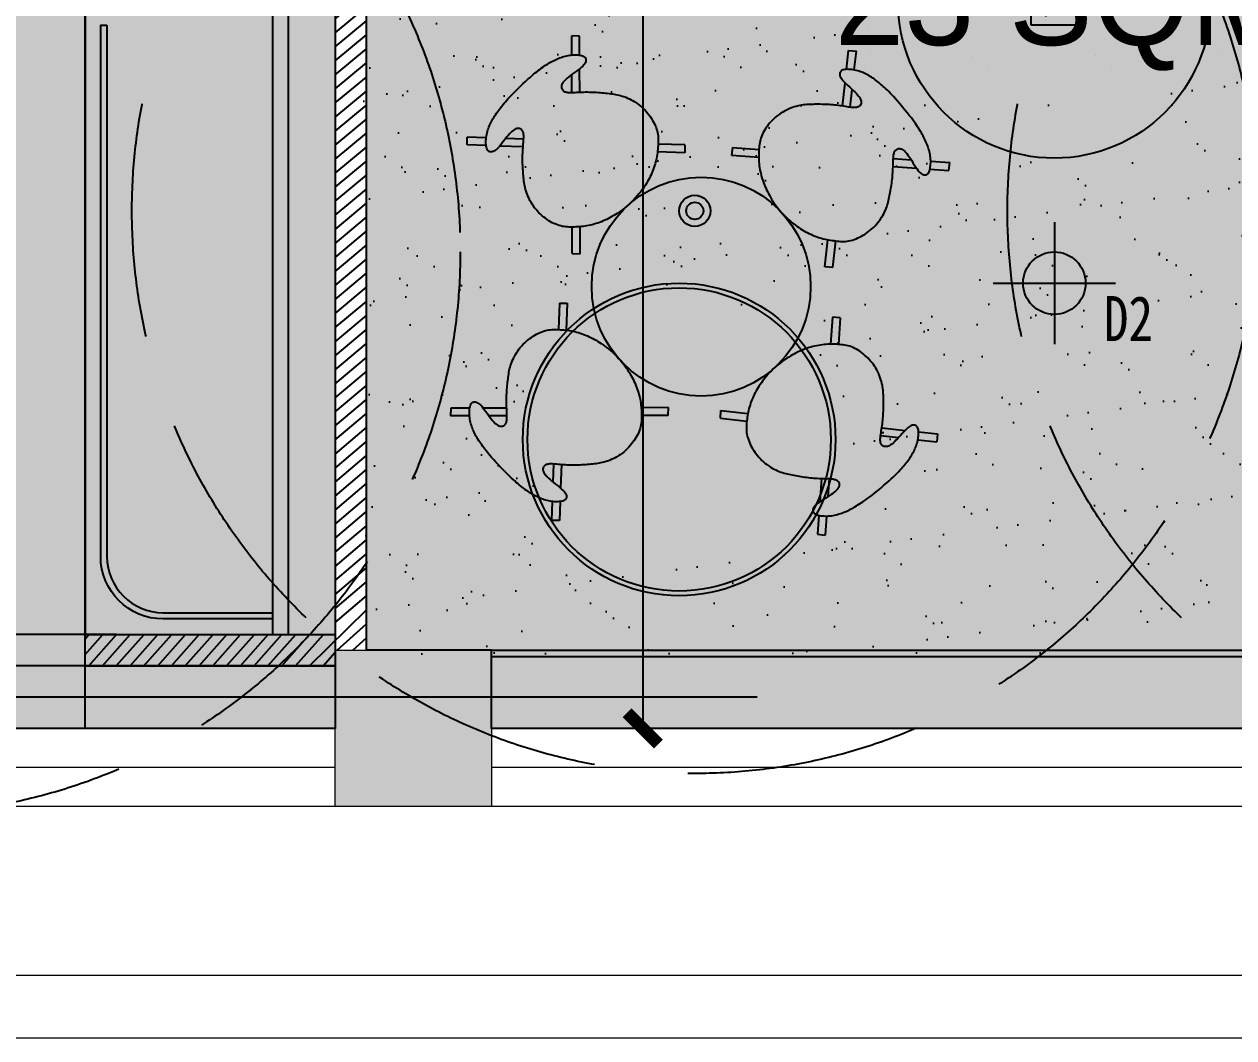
# Model space of a CAD drawing. Header units: millimetres. Extents: x -86392818 to -86307589, y 1129347621 to 1129375919.
# Drawn here: x -86324934 to -86321065, y 1129349381 to 1129352624 of the extents above; entities that cross this region are included whole.
import ezdxf
from ezdxf.enums import TextEntityAlignment as Align

# ---------------------------------------------------------------- set-up
doc = ezdxf.new("R2010")
doc.units = ezdxf.units.MM
doc.header["$LTSCALE"] = 1000
doc.linetypes.add('CENTER', pattern=[2, 1.25, -0.25, 0.25, -0.25])
doc.linetypes.add('DASH', pattern=[0.35, 0.25, -0.1])
doc.layers.get('Defpoints').update_dxf_attribs({"color": 250})
for name, color, linetype in [('A—墙体-填充', 8, 'Continuous'), ('A—轴线', 1, 'CENTER'), ('C—平顶—喷淋', 5, 'Continuous'), ('C—平顶—填充01(线状)', 8, 'Continuous'), ('C—平顶—灯具', 1, 'Continuous'), ('C—平顶—烟感 温感', 3, 'Continuous'), ('C—平顶—轮廓线', 4, 'Continuous'), ('F—地坪—hatch', 8, 'Continuous'), ('F—地坪—分格', 5, 'Continuous'), ('I—平面—移动家具', 165, 'Continuous'), ('P—平面—移动家具', 165, 'Continuous'), ('P—隔墙—石膏板墙（到顶）', 2, 'Continuous'), ('TEXT\u3000文字', 4, 'Continuous'), ('WALL-DIM', 3, 'Continuous')]:
    doc.layers.add(name, color=color, linetype=linetype)
for name, color, linetype, lineweight in [('Q-01 原始墙柱', 7, 'Continuous', 0), ('Q-02 墙柱填充', 250, 'Continuous', 0), ('Q-11 建筑幕墙', 60, 'Continuous', 0)]:
    doc.layers.add(name, color=color, linetype=linetype, lineweight=lineweight)
doc.styles.add('_TCH_DIM_T3', font='SIMPLEX', dxfattribs={"width": 0.7058823529411765, "bigfont": 'GBCBIG'})
doc.styles.add('HZTXT', font='t.shx', dxfattribs={"bigfont": 'hztxt.shx'})
doc.styles.get("Standard").update_dxf_attribs({"font": 'gbenor.shx', "bigfont": 'gbcbig.shx'})
doc.styles.add('黑体', font='simhei.ttf')
doc.linetypes.add('R_LINE', pattern='A,0.3,-0.1,["D",Standard,S=0.08,R=0,X=-0.03,Y=-0.03],-0.1', length=0.5)
doc.dimstyles.new('WALL-DIM', dxfattribs={"dimtxt": 250, "dimasz": 100, "dimexe": 250, "dimexo": 300, "dimgap": 100, "dimtad": 1, "dimdec": 0, "dimzin": 0, "dimdsep": 46, "dimtxsty": '_TCH_DIM_T3', "dimblk": 'ARCHTICK', "dimcen": 0.09, "dimclrd": 1, "dimclre": 1, "dimclrt": 7, "dimazin": 2, "dimtfac": 1, "dimtdec": 0, "dimtix": 1, "dimtmove": 2, "dimatfit": 3, "dimfxl": 500, "dimfxlon": 1, "dimtolj": 1, "dimtzin": 0, "dimarcsym": 0})
pattern_1 = [(37.50000000000001, (0, 0), (-8.000156479920228, 244.7066186646712), [0, -193.04, 0, -215.9, 0, -206.375]), (7.499999999999999, (0, 0), (224.7616415690013, 358.4125502841771), [0, -104.14, 0, -173.99, 0, -66.67500000000001]), (327.5, (-156.21, 0), (395.496185120729, 0.718592339272881), [0, -63.5, 0, -228.6, 0, -298.45]), (317.5, (-156.21, 0), (381.7782262361486, 111.4646616286082), [0, -31.75, 0, -149.86, 0, -171.45])]

# ---------------------------------------------------------------- blocks, each defined once
blk = doc.blocks.new('pantry_1')
at = {"layer": 'P—平面—移动家具'}
for p, q in [((-242.1913964748383, 500.6794023513794), (-224.5701359510422, 518.4404019117355)), ((-182.9708435535431, 473.7988882064819), (-224.5701359510422, 518.4404019117355)), ((-115.0400966405869, 503.9580270051956), (-120.0232207775116, 502.758339881897)), ((-109.9467290639877, 505.0720784664154), (-115.0400966405869, 503.9580270051956)), ((-104.7359530925751, 506.103080868721), (-109.9467290639877, 505.0720784664154)), ((-99.40437698364258, 507.0550558567047), (-104.7359530925751, 506.103080868721)), ((-93.94955289363861, 507.9323819875717), (-99.40437698364258, 507.0550558567047)), ((-88.36903285980225, 508.7394386529922), (-93.94955289363861, 507.9323819875717)), ((-82.6603684425354, 509.4806048870087), (-88.36903285980225, 508.7394386529922)), ((-76.82111191749573, 510.1602598428726), (-82.6603684425354, 509.4806048870087)), ((-70.84881460666656, 510.782782793045), (-76.82111191749573, 510.1602598428726)), ((-64.74102902412415, 511.352552652359), (-70.84881460666656, 510.782782793045)), ((-58.4587014913559, 511.8712238073349), (-64.74102902412415, 511.352552652359)), ((-51.81635928153992, 512.3295487165451), (-58.4587014913559, 511.8712238073349)), ((-44.59192419052124, 512.7155553102493), (-51.81635928153992, 512.3295487165451)), ((-36.56331872940063, 513.0172712802887), (-44.59192419052124, 512.7155553102493)), ((-27.50846409797668, 513.2227245569229), (-36.56331872940063, 513.0172712802887)), ((-17.20528304576874, 513.319942355156), (-27.50846409797668, 513.2227245569229)), ((-5.431697130203247, 513.2969529628754), (-17.20528304576874, 513.319942355156)), ((8.034371614456177, 513.1417833566666), (-5.431697130203247, 513.2969529628754)), ((21.49869740009308, 512.8752977848053), (8.034371614456177, 513.1417833566666)), ((33.26723194122314, 512.5296832323074), (21.49869740009308, 512.8752977848053)), ((43.56231915950775, 512.1099537611008), (33.26723194122314, 512.5296832323074)), ((52.60630309581757, 511.6211233139038), (43.56231915950775, 512.1099537611008)), ((60.62152743339539, 511.0682055950165), (52.60630309581757, 511.6211233139038)), ((67.83033668994904, 510.4562147855759), (60.62152743339539, 511.0682055950165)), ((74.45507407188416, 509.7901643514633), (67.83033668994904, 510.4562147855759)), ((80.71808421611786, 509.0750679969788), (74.45507407188416, 509.7901643514633)), ((86.80503845214844, 508.3143624067307), (80.71808421611786, 509.0750679969788)), ((92.75491905212402, 507.5051715373993), (86.80503845214844, 508.3143624067307)), ((98.57003581523895, 506.6430413722992), (92.75491905212402, 507.5051715373993)), ((104.252698302269, 505.7235186100006), (98.57003581523895, 506.6430413722992)), ((109.805216550827, 504.7421498298645), (104.252698302269, 505.7235186100006)), ((115.2299004793167, 503.6944806575775), (109.805216550827, 504.7421498298645)), ((120.5290600061417, 502.5760580301285), (115.2299004793167, 503.6944806575775)), ((197.714262008667, 467.8384191989899), (240.690744638443, 511.1557117700577)), ((257.747328042984, 492.8517541885376), (240.690744638443, 511.1557117700577)), ((-200.7504866123199, 456.2078545093536), (-242.1913964748383, 500.6794023513794)), ((-192.9570608139038, 464.9286628961563), (-196.2664375305176, 461.4925649166107)), ((-189.4021859169006, 468.3236585855484), (-192.9570608139038, 464.9286628961563)), ((-185.65695977211, 471.6216969490051), (-189.4021859169006, 468.3236585855484)), ((-181.7765291929245, 474.7669217586517), (-185.65695977211, 471.6216969490051)), ((-177.8074034452438, 477.7150251865387), (-181.7765291929245, 474.7669217586517)), ((-173.7615410089493, 480.4678884744644), (-177.8074034452438, 477.7150251865387)), ((-169.6422637701035, 483.0389403104782), (-173.7615410089493, 480.4678884744644)), ((-165.4528924226761, 485.4416089057922), (-169.6422637701035, 483.0389403104782)), ((-161.1967483758926, 487.689323425293), (-165.4528924226761, 485.4416089057922)), ((-156.8771523237228, 489.795511841774), (-161.1967483758926, 487.689323425293)), ((-152.49742603302, 491.7736028432846), (-156.8771523237228, 489.795511841774)), ((-148.0608906745911, 493.6370255947113), (-152.49742603302, 491.7736028432846)), ((-143.5689622163773, 495.3973414897919), (-148.0608906745911, 493.6370255947113)), ((-139.0154379606247, 497.058646440506), (-143.5689622163773, 495.3973414897919)), ((-134.3922094106674, 498.6231697797775), (-139.0154379606247, 497.058646440506)), ((-129.6911692619324, 500.0931400060654), (-134.3922094106674, 498.6231697797775)), ((-124.9042088985443, 501.4707871675491), (-129.6911692619324, 500.0931400060654)), ((-120.0232207775116, 502.758339881897), (-124.9042088985443, 501.4707871675491)), ((125.7050044536591, 501.3824282884598), (120.5290600061417, 502.5760580301285)), ((130.760998249054, 500.1094665527344), (125.7050044536591, 501.3824282884598)), ((135.7041212320328, 498.7543616294861), (130.760998249054, 500.1094665527344)), ((140.5424077510834, 497.3146321773529), (135.7041212320328, 498.7543616294861)), ((145.2838916778564, 495.7877963781357), (140.5424077510834, 497.3146321773529)), ((149.9366079568863, 494.1713720560074), (145.2838916778564, 495.7877963781357)), ((154.5085898637772, 492.4628776311874), (149.9366079568863, 494.1713720560074)), ((159.0078723430634, 490.6598308086395), (154.5085898637772, 492.4628776311874)), ((163.4424889087677, 488.7597498893738), (159.0078723430634, 490.6598308086395)), ((167.8185120820999, 486.7583473920822), (163.4424889087677, 488.7597498893738)), ((172.1341638565063, 484.644110918045), (167.8185120820999, 486.7583473920822)), ((176.3857043981552, 482.4037222862244), (172.1341638565063, 484.644110918045)), ((180.5693936347961, 480.0238635540009), (176.3857043981552, 482.4037222862244)), ((184.6814918518066, 477.4912170171738), (180.5693936347961, 480.0238635540009)), ((188.7182586193085, 474.7924643754959), (184.6814918518066, 477.4912170171738)), ((192.675954580307, 471.9142873287201), (188.7182586193085, 474.7924643754959)), ((196.5508391857147, 468.8433685302734), (192.675954580307, 471.9142873287201)), ((200.3309006690979, 465.5782017707825), (196.5508391857147, 468.8433685302734)), ((203.9710402488708, 462.1645292043686), (200.3309006690979, 465.5782017707825)), ((214.9344716072083, 449.6993856430054), (257.747328042984, 492.8517541885376)), ((-208.0022020339966, 443.0424149036407), (-208.3415530920029, 440.6490240097046)), ((-208.3415530920029, 440.6490240097046), (-208.2714054584503, 438.4401323795319)), ((-208.2714054584503, 438.4401323795319), (-207.8290040493011, 436.3978480100632)), ((-207.2161078453064, 445.6381974220276), (-208.0022020339966, 443.0424149036407)), ((-207.8290040493011, 436.3978480100632), (-207.0515936613083, 434.5042787790298)), ((-205.9460260868073, 448.4542636871338), (-207.2161078453064, 445.6381974220276)), ((-207.0515936613083, 434.5042787790298), (-205.9764184951782, 432.7415330410004)), ((-205.9764184951782, 432.7415330410004), (-204.6407234668732, 431.0917179584503)), ((-204.1701103448868, 451.4962141513824), (-205.9460260868073, 448.4542636871338)), ((-204.6407234668732, 431.0917179584503), (-203.0621119737625, 429.5453591346741)), ((-201.9281092882156, 454.7204849720001), (-204.1701103448868, 451.4962141513824)), ((-203.0621119737625, 429.5453591346741), (-201.1796255111694, 428.1266481876373)), ((-199.2751692533493, 458.0712203979492), (-201.9281092882156, 454.7204849720001)), ((-201.1796255111694, 428.1266481876373), (-198.9126625061035, 426.868194937706)), ((-196.2664375305176, 461.4925649166107), (-199.2751692533493, 458.0712203979492)), ((-198.9126625061035, 426.868194937706), (-196.1806236505508, 425.8026087284088)), ((-196.1806236505508, 425.8026087284088), (-192.9029080867767, 424.9624985456467)), ((-165.8844023942947, 425.1270831823349), (-158.5335702896118, 425.9485832452774)), ((-158.5335702896118, 425.9485832452774), (-150.9193797111511, 426.8675734996796)), ((-150.9193797111511, 426.8675734996796), (-143.2434041500092, 427.7979135513306)), ((-143.2434041500092, 427.7979135513306), (-135.7072166204453, 428.6534616947174)), ((-101.2159572839737, 386.0651394128799), (-140.4050050973892, 428.1201436519623)), ((-135.7072166204453, 428.6534616947174), (-128.5123898983002, 429.3480772972107)), ((-128.5123898983002, 429.3480772972107), (-121.860497713089, 429.7956194877625)), ((-121.860497713089, 429.7956194877625), (-115.9112327098846, 429.9287924766541)), ((-115.9112327098846, 429.9287924766541), (-110.6567671298981, 429.7556858062744)), ((-110.6567671298981, 429.7556858062744), (-106.0473939180374, 429.3032338619232)), ((-106.0473939180374, 429.3032338619232), (-102.0334048271179, 428.5983709096909)), ((-102.0334048271179, 428.5983709096909), (-98.56509232521057, 427.6680316925049)), ((-98.56509232521057, 427.6680316925049), (-95.59274852275848, 426.5391508340836)), ((-95.59274852275848, 426.5391508340836), (-93.06666600704193, 425.2386627197266)), ((115.401415348053, 425.1939468383789), (119.4355038404465, 425.7727992534637)), ((119.4355038404465, 425.7727992534637), (124.0567827224731, 426.0807251930237)), ((124.0567827224731, 426.0807251930237), (129.3140918016434, 426.0892469882965)), ((129.3140918016434, 426.0892469882965), (135.256271481514, 425.7698868513107)), ((135.256271481514, 425.7698868513107), (141.8908921480179, 425.1143149137497)), ((207.4178861379623, 458.6599059104919), (203.9710402488708, 462.1645292043686)), ((210.6180678606033, 455.1218866109848), (207.4178861379623, 458.6599059104919)), ((213.5182135105133, 451.6080253124237), (210.6180678606033, 455.1218866109848)), ((216.0649524927139, 448.175877571106), (213.5182135105133, 451.6080253124237)), ((218.2049131393433, 444.8829975128174), (216.0649524927139, 448.175877571106)), ((218.0364968776703, 424.4737697839737), (219.423187494278, 426.0809597969055)), ((219.8847247362137, 441.7869399785995), (218.2049131393433, 444.8829975128174)), ((219.423187494278, 426.0809597969055), (220.5530215501785, 427.8091814517975)), ((221.0660221576691, 438.932492017746), (219.8847247362137, 441.7869399785995)), ((220.5530215501785, 427.8091814517975), (221.3893324136734, 429.6774839162827)), ((221.7704653739929, 436.3133715391159), (221.0660221576691, 438.932492017746)), ((221.3893324136734, 429.6774839162827), (221.895454287529, 431.7049170732498)), ((222.034720659256, 433.9105298519135), (221.7704653739929, 436.3133715391159)), ((221.895454287529, 431.7049170732498), (222.034720659256, 433.9105298519135)), ((-192.9029080867767, 424.9624985456467), (-188.9989154338837, 424.3804738521576)), ((-188.9989154338837, 424.3804738521576), (-184.3880460262299, 424.0891442298889)), ((-184.3880460262299, 424.0891442298889), (-178.9896990060806, 424.1211181879044)), ((-178.9896990060806, 424.1211181879044), (-172.7703030109406, 424.4892145395279)), ((-172.7703030109406, 424.4892145395279), (-165.8844023942947, 425.1270831823349)), ((-120.2038390636444, 369.7707051038742), (-171.3187057971954, 424.6236816644669)), ((-98.29061496257782, 388.7343162298203), (-101.5625113248825, 385.7489324808121)), ((-95.38495755195618, 391.5437611341476), (-98.29061496257782, 388.7343162298203)), ((-92.88725078105927, 394.1691956520081), (-95.38495755195618, 391.5437611341476)), ((-93.06666600704193, 425.2386627197266), (-90.93713676929474, 423.7935028076172)), ((-90.78335499763489, 396.6283609867096), (-92.88725078105927, 394.1691956520081)), ((-90.93713676929474, 423.7935028076172), (-89.15961802005768, 422.2286329269409)), ((-89.04516839981079, 398.945450425148), (-90.78335499763489, 396.6283609867096)), ((-89.15961802005768, 422.2286329269409), (-87.71022641658783, 420.5611283779144)), ((-87.6445882320404, 401.1446574926376), (-89.04516839981079, 398.945450425148)), ((-87.71022641658783, 420.5611283779144), (-86.5702428817749, 418.8060920238495)), ((-86.55351293087006, 403.2501759529114), (-87.6445882320404, 401.1446574926376)), ((-86.5702428817749, 418.8060920238495), (-85.72094857692719, 416.9786264896393)), ((-85.74383974075317, 405.2861993312836), (-86.55351293087006, 403.2501759529114)), ((-85.18746674060822, 407.276921749115), (-85.74383974075317, 405.2861993312836)), ((-85.72094857692719, 416.9786264896393), (-85.14362525939941, 415.0938353538513)), ((-84.85629153251648, 409.2465362548828), (-85.18746674060822, 407.276921749115)), ((-85.14362525939941, 415.0938353538513), (-84.81955373287201, 413.1668212413788)), ((-84.73001527786255, 411.2126871347427), (-84.85629153251648, 409.2465362548828)), ((-84.81955373287201, 413.1668212413788), (-84.73001527786255, 411.2126871347427)), ((97.56221854686737, 408.3584985733032), (97.71289050579071, 410.3088715076447)), ((97.62687885761261, 406.3893578052521), (97.56221854686737, 408.3584985733032)), ((97.89622950553894, 404.4103407859802), (97.62687885761261, 406.3893578052521)), ((97.71289050579071, 410.3088715076447), (98.09713172912598, 412.2247952222824)), ((98.3900066614151, 402.4031761884689), (97.89622950553894, 404.4103407859802)), ((98.09713172912598, 412.2247952222824), (98.73317885398865, 414.0905885696411)), ((99.13554167747498, 400.3428025245667), (98.3900066614151, 402.4031761884689)), ((98.73317885398865, 414.0905885696411), (99.63926863670349, 415.8905694484711)), ((100.1601654291153, 398.204157948494), (99.13554167747498, 400.3428025245667)), ((99.63926863670349, 415.8905694484711), (100.8336378335953, 417.6090564727783)), ((101.4912086725235, 395.9621813297272), (100.1601654291153, 398.204157948494)), ((100.8336378335953, 417.6090564727783), (102.3345232009888, 419.2303677797318)), ((103.1560027599335, 393.5918109416962), (101.4912086725235, 395.9621813297272)), ((102.3345232009888, 419.2303677797318), (104.160161614418, 420.7388223409653)), ((105.1818788051605, 391.0679849386215), (103.1560027599335, 393.5918109416962)), ((104.160161614418, 420.7388223409653), (106.3338901996613, 422.1166055202484)), ((107.5961673259735, 388.365641951561), (105.1818788051605, 391.0679849386215)), ((106.3338901996613, 422.1166055202484), (108.899448633194, 423.3373724222183)), ((110.4124457836151, 385.4666073322296), (107.5961673259735, 388.365641951561)), ((108.899448633194, 423.3373724222183), (111.9056770801544, 424.3726452589035)), ((111.9056770801544, 424.3726452589035), (115.401415348053, 425.1939468383789)), ((113.2527908086777, 382.7071560621262), (153.739235162735, 423.5146639347076)), ((131.721239566803, 365.8262598514557), (184.5283197164536, 419.0521080493927)), ((141.8908921480179, 425.1143149137497), (149.0604457855225, 424.1947931051254)), ((149.0604457855225, 424.1947931051254), (156.5661549568176, 423.1037305593491)), ((156.5661549568176, 423.1037305593491), (164.2092419862747, 421.9335368871689)), ((164.2092419862747, 421.9335368871689), (171.7909294366837, 420.7766213417053)), ((171.7909294366837, 420.7766213417053), (179.1124398708344, 419.7253932952881)), ((179.1124398708344, 419.7253932952881), (185.9749957323074, 418.8722622394562)), ((185.9749957323074, 418.8722622394562), (192.179819226265, 418.3096373081207)), ((192.179819226265, 418.3096373081207), (197.5745189189911, 418.1086739301682)), ((197.5745189189911, 418.1086739301682), (202.1922490596771, 418.2555093765259)), ((202.1922490596771, 418.2555093765259), (206.1125489473343, 418.7150275707245)), ((206.1125489473343, 418.7150275707245), (209.4149590730667, 419.4521110057831)), ((209.4149590730667, 419.4521110057831), (212.1790190935135, 420.4316440820694)), ((212.1790190935135, 420.4316440820694), (214.4842685461044, 421.618509054184)), ((214.4842685461044, 421.618509054184), (216.4102479219437, 422.9775899648666)), ((216.4102479219437, 422.9775899648666), (218.0364968776703, 424.4737697839737)), ((-142.736804485321, 349.2911964654922), (-146.8970568180084, 345.2122323513031)), ((-138.5405606031418, 353.3080130815506), (-142.736804485321, 349.2911964654922)), ((-134.3114533424377, 357.2596516609192), (-138.5405606031418, 353.3080130815506)), ((-130.0526098012924, 361.1430814266205), (-134.3114533424377, 357.2596516609192)), ((-125.7671587467194, 364.9552731513977), (-130.0526098012924, 361.1430814266205)), ((-121.4669852256775, 368.6912802457809), (-125.7671587467194, 364.9552731513977)), ((-117.199005484581, 372.3384938240051), (-121.4669852256775, 368.6912802457809)), ((-113.0188941955566, 375.882390499115), (-117.199005484581, 372.3384938240051)), ((-108.9823253154755, 379.3084452152252), (-113.0188941955566, 375.882390499115)), ((-105.1449730396271, 382.6021339893341), (-108.9823253154755, 379.3084452152252)), ((-101.5625113248825, 385.7489324808121), (-105.1449730396271, 382.6021339893341)), ((113.5892760753632, 382.3802545070648), (110.4124457836151, 385.4666073322296)), ((117.0714653730392, 379.1228432655334), (113.5892760753632, 382.3802545070648)), ((120.8038219213486, 375.7106337547302), (117.0714653730392, 379.1228432655334)), ((124.7311536073685, 372.159886598587), (120.8038219213486, 375.7106337547302)), ((128.7982680797577, 368.48686170578), (124.7311536073685, 372.159886598587)), ((132.9499731063843, 364.7078191041946), (128.7982680797577, 368.48686170578)), ((137.1310765743256, 360.839018702507), (132.9499731063843, 364.7078191041946)), ((141.2950800657272, 356.8945325613022), (137.1310765743256, 360.839018702507)), ((145.4302580356598, 352.8796752691269), (141.2950800657272, 356.8945325613022)), ((149.5335794687271, 348.7975742816925), (145.4302580356598, 352.8796752691269)), ((153.6020128726959, 344.6513558626175), (149.5335794687271, 348.7975742816925)), ((-178.4398698806763, 310.9623599052429), (-182.0858149528503, 306.6464551687241)), ((-174.7134203910828, 315.3047174215317), (-178.4398698806763, 310.9623599052429)), ((-170.9128669500351, 319.6582314968109), (-174.7134203910828, 315.3047174215317)), ((-167.0446103811264, 324.0076063871384), (-170.9128669500351, 319.6582314968109)), ((-163.1150501966476, 328.3375462293625), (-167.0446103811264, 324.0076063871384)), ((-159.1305871009827, 332.6327550411224), (-163.1150501966476, 328.3375462293625)), ((-155.0970760583878, 336.8799811601639), (-159.1305871009827, 332.6327550411224)), ((-151.0181900262833, 341.0741504430771), (-155.0970760583878, 336.8799811601639)), ((-146.8970568180084, 345.2122323513031), (-151.0181900262833, 341.0741504430771)), ((157.6325267553329, 340.4441469907761), (153.6020128726959, 344.6513558626175)), ((161.6220899820328, 336.1790741682053), (157.6325267553329, 340.4441469907761)), ((165.5676707029343, 331.8592643737793), (161.6220899820328, 336.1790741682053)), ((169.4662380218506, 327.4878437519073), (165.5676707029343, 331.8592643737793)), ((173.314278960228, 323.0699994564056), (169.4662380218506, 327.4878437519073)), ((177.1063565015793, 318.6191605329514), (173.314278960228, 323.0699994564056)), ((180.8365520238876, 314.1508150100708), (177.1063565015793, 318.6191605329514)), ((184.498948097229, 309.6804518699646), (180.8365520238876, 314.1508150100708)), ((188.0876258611679, 305.2235600948334), (184.498948097229, 309.6804518699646)), ((-207.9579743146896, 272.4740787744522), (-210.8093737363815, 267.6540870666504)), ((-205.0302647352219, 277.0526973009109), (-207.9579743146896, 272.4740787744522)), ((-202.0223455429077, 281.4422280788422), (-205.0302647352219, 277.0526973009109)), ((-198.9303176403046, 285.6949568986893), (-202.0223455429077, 281.4422280788422)), ((-195.7502824068069, 289.8631690740585), (-198.9303176403046, 285.6949568986893)), ((-192.4783402681351, 293.9991503953934), (-195.7502824068069, 289.8631690740585)), ((-189.1105923652649, 298.1551859378815), (-192.4783402681351, 293.9991503953934)), ((-185.6448559761047, 302.3722985982895), (-189.1105923652649, 298.1551859378815)), ((-182.0858149528503, 306.6464551687241), (-185.6448559761047, 302.3722985982895)), ((191.5966668128967, 300.7956278324127), (188.0876258611679, 305.2235600948334)), ((195.0201532840729, 296.4121444225311), (191.5966668128967, 300.7956278324127)), ((198.3521667718887, 292.0885981321335), (195.0201532840729, 296.4121444225311)), ((201.5881518125534, 287.8291664123535), (198.3521667718887, 292.0885981321335)), ((204.7290059328079, 283.5927784442902), (201.5881518125534, 287.8291664123535)), ((207.7769895792007, 279.3270528316498), (204.7290059328079, 283.5927784442902)), ((210.7343623638153, 274.9796072244644), (207.7769895792007, 279.3270528316498)), ((213.6033850908279, 270.4980598688126), (210.7343623638153, 274.9796072244644)), ((-225.7987315654755, 232.5861605405807), (-227.6901476383209, 225.9585249423981)), ((-223.6819301843643, 239.0501484870911), (-225.7987315654755, 232.5861605405807)), ((-221.3711178302765, 245.3140294551849), (-223.6819301843643, 239.0501484870911)), ((-218.8976690769196, 251.3413438796997), (-221.3711178302765, 245.3140294551849)), ((-216.2929589748383, 257.0956327915192), (-218.8976690769196, 251.3413438796997)), ((-213.5883620977402, 262.5404365062714), (-216.2929589748383, 257.0956327915192)), ((-210.8093737363815, 267.6540870666504), (-213.5883620977402, 262.5404365062714)), ((216.3863182067871, 265.8300288915634), (213.6033850908279, 270.4980598688126)), ((219.0854215621948, 260.9231315851212), (216.3863182067871, 265.8300288915634)), ((221.7029557228088, 255.7249865531921), (219.0854215621948, 260.9231315851212)), ((224.2357677221298, 250.1981793642044), (221.7029557228088, 255.7249865531921)), ((226.6590529680252, 244.3651661872864), (224.2357677221298, 250.1981793642044)), ((228.9425934553146, 238.263370513916), (226.6590529680252, 244.3651661872864)), ((231.056171298027, 231.9302160739899), (228.9425934553146, 238.263370513916)), ((-232.4322708845139, 198.5210679769516), (-232.8634325265884, 191.5754783153534)), ((-231.705561876297, 205.4558717012405), (-232.4322708845139, 198.5210679769516)), ((-230.6713244915009, 212.3581473827362), (-231.705561876297, 205.4558717012405)), ((-229.3248035907745, 219.2037009000778), (-230.6713244915009, 212.3581473827362)), ((-227.6901476383209, 225.9585249423981), (-229.3248035907745, 219.2037009000778)), ((232.9695688486099, 225.4031264781952), (231.056171298027, 231.9302160739899)), ((234.6525679826736, 218.7195253372192), (232.9695688486099, 225.4031264781952)), ((236.0749510526657, 211.9168366193771), (234.6525679826736, 218.7195253372192)), ((237.2064999341965, 205.0324838161469), (236.0749510526657, 211.9168366193771)), ((238.0241423845291, 198.1012123823166), (237.2064999341965, 205.0324838161469)), ((238.5333888530731, 191.1470569372177), (238.0241423845291, 198.1012123823166)), ((-232.8634325265884, 191.5754783153534), (-233.0110278129578, 184.6408454179764)), ((-233.0110278129578, 184.6408454179764), (-232.8870378732681, 177.7389105558395)), ((-232.8870378732681, 177.7389105558395), (-232.5034437179565, 170.8914160728455)), ((-232.5034437179565, 170.8914160728455), (-231.8722264766693, 164.1201040744781)), ((-231.8722264766693, 164.1201040744781), (-231.005367398262, 157.4467166662216)), ((-231.005367398262, 157.4467166662216), (-229.91330742836, 150.8929713964462)), ((235.8212802410126, 150.1375111341476), (236.8966364860535, 156.7804889678955)), ((236.8966364860535, 156.7804889678955), (237.7395322322845, 163.5287203788757)), ((237.7395322322845, 163.5287203788757), (238.3373110294342, 170.3608492612839)), ((238.3373110294342, 170.3608492612839), (238.6773173809052, 177.2555192708969)), ((238.7468953132629, 184.1913740634918), (238.5333888530731, 191.1470569372177)), ((238.6773173809052, 177.2555192708969), (238.7468953132629, 184.1913740634918)), ((-229.91330742836, 150.8929713964462), (-228.600329041481, 144.4804899692535)), ((-228.600329041481, 144.4804899692535), (-227.0691740512848, 138.2308696508408)), ((-227.0691740512848, 138.2308696508408), (-225.322585105896, 132.165708065033)), ((-225.322585105896, 132.165708065033), (-223.3633042573929, 126.3066023588181)), ((-223.3633042573929, 126.3066023588181), (-221.1940735578537, 120.6751499176025)), ((-221.1940735578537, 120.6751499176025), (-218.8176357746124, 115.2929480075836)), ((224.8635971546173, 113.6911287307739), (227.2080669403076, 119.2519092559814)), ((227.2080669403076, 119.2519092559814), (229.3498171567917, 125.0468043088913)), ((229.3498171567917, 125.0468043088913), (231.2854306697845, 131.0543129444122)), ((231.2854306697845, 131.0543129444122), (233.0114902257919, 137.2529340982437)), ((233.0114902257919, 137.2529340982437), (234.5245790481567, 143.6211671829224)), ((234.5245790481567, 143.6211671829224), (235.8212802410126, 150.1375111341476)), ((-218.8176357746124, 115.2929480075836), (-216.2367327213287, 110.1815941333771)), ((-216.2367327213287, 110.1815941333771), (-213.4557994604111, 105.3529611825943)), ((-213.4557994604111, 105.3529611825943), (-210.4860398769379, 100.7800251245499)), ((-210.4860398769379, 100.7800251245499), (-207.3403514623642, 96.42603743076324)), ((-207.3403514623642, 96.42603743076324), (-204.031631231308, 92.25424945354462)), ((-204.031631231308, 92.25424945354462), (-200.5727753639221, 88.22791278362274)), ((-200.5727753639221, 88.22791278362274), (-196.9766812324524, 84.31027901172638)), ((-196.9766812324524, 84.31027901172638), (-193.256245970726, 80.46459949016571)), ((-193.256245970726, 80.46459949016571), (-189.4243661165237, 76.65412545204163)), ((195.680602312088, 74.37493133544922), (199.5196095705032, 78.10225129127502)), ((199.5196095705032, 78.10225129127502), (203.2365894317627, 81.90538263320923)), ((203.2365894317627, 81.90538263320923), (206.8198009729385, 85.8214601278305)), ((206.8198009729385, 85.8214601278305), (210.2575048208237, 89.88761782646179)), ((210.2575048208237, 89.88761782646179), (213.5379606485367, 94.1409900188446)), ((213.5379606485367, 94.1409900188446), (216.6494280099869, 98.61871087551117)), ((216.6494280099869, 98.61871087551117), (219.5801671743393, 103.3579149246216)), ((219.5801671743393, 103.3579149246216), (222.3198249340057, 108.38596367836)), ((222.3198249340057, 108.38596367836), (224.8635971546173, 113.6911287307739)), ((-249.7674735784531, 16.80808663368225), (-189.9115945100784, 77.13863170146942)), ((-232.7108902931213, -1.495871424674988), (-171.466401219368, 60.23429560661316)), ((-189.4243661165237, 76.65412545204163), (-185.4907306432724, 72.85026955604553)), ((-185.4907306432724, 72.85026955604553), (-181.4521955251694, 69.05708861351013)), ((-181.4521955251694, 69.05708861351013), (-177.3024086952209, 65.28679943084717)), ((-177.3024086952209, 65.28679943084717), (-173.0350177288055, 61.55161964893341)), ((-173.0350177288055, 61.55161964893341), (-168.6436709165573, 57.86376655101776)), ((-168.6436709165573, 57.86376655101776), (-164.1220158338547, 54.2354576587677)), ((-164.1220158338547, 54.2354576587677), (-159.4637010097504, 50.67891013622284)), ((-159.4637010097504, 50.67891013622284), (-154.6623733043671, 47.20634126663208)), ((-154.6623733043671, 47.20634126663208), (-149.7147772312164, 43.82899045944214)), ((-149.7147772312164, 43.82899045944214), (-144.6300386190414, 40.55418610572815)), ((-144.6300386190414, 40.55418610572815), (-139.4203799962997, 37.38827693462372)), ((145.8287645578384, 36.00640988349915), (151.0135343074799, 39.12042248249054)), ((151.0135343074799, 39.12042248249054), (156.0644391775131, 42.34122443199158)), ((156.0644391775131, 42.34122443199158), (160.9721281528473, 45.66177701950073)), ((160.9721281528473, 45.66177701950073), (165.7395037412643, 49.07074475288391)), ((165.7395037412643, 49.07074475288391), (170.3725328445435, 52.55571687221527)), ((170.3725328445435, 52.55571687221527), (174.8771818876266, 56.10428357124329)), ((232.5499901771545, -8.780561208724976), (173.2680931091309, 54.8367133140564)), ((174.8771818876266, 56.10428357124329), (179.2594174146652, 59.70403409004211)), ((179.2594174146652, 59.70403409004211), (183.5252054929733, 63.34255886077881)), ((183.5252054929733, 63.34255886077881), (187.6805132627487, 67.00744724273682)), ((187.6805132627487, 67.00744724273682), (191.7313070297241, 70.68628895282745)), ((191.7313070297241, 70.68628895282745), (195.680602312088, 74.37493133544922)), ((250.1712505817413, 8.980438232421875), (192.233464717865, 71.155304312706)), ((-249.7674735784531, 16.80808663368225), (-232.7108902931213, -1.495871424674988)), ((-139.4203799962997, 37.38827693462372), (-134.0980228185654, 34.33761346340179)), ((-134.0980228185654, 34.33761346340179), (-128.6751897335052, 31.4085453748703)), ((-128.6751897335052, 31.4085453748703), (-123.164102435112, 28.607421875)), ((-123.164102435112, 28.607421875), (-117.576983332634, 25.94059336185455)), ((-117.576983332634, 25.94059336185455), (-111.9260543584824, 23.41440939903259)), ((-111.9260543584824, 23.41440939903259), (-106.2193665504456, 21.03278827667236)), ((-106.2193665504456, 21.03278827667236), (-100.4482872486115, 18.78992390632629)), ((-100.4482872486115, 18.78992390632629), (-94.60001230239868, 16.67757904529572)), ((-94.60001230239868, 16.67757904529572), (-88.66173803806305, 14.68751585483551)), ((-88.66173803806305, 14.68751585483551), (-82.62066090106964, 12.81149673461914)), ((-82.62066090106964, 12.81149673461914), (-76.46397662162781, 11.04128444194794)), ((-76.46397662162781, 11.04128444194794), (-70.17888164520264, 9.368641376495361)), ((-70.17888164520264, 9.368641376495361), (-63.75257229804993, 7.785330295562744)), ((-63.75257229804993, 7.785330295562744), (-57.16106879711151, 6.288296341896057)), ((-57.16106879711151, 6.288296341896057), (-50.33568918704987, 4.895217418670654)), ((-50.33568918704987, 4.895217418670654), (-43.19657635688782, 3.628954291343689)), ((-43.19657635688782, 3.628954291343689), (-35.66387295722961, 2.512367486953735)), ((-35.66387295722961, 2.512367486953735), (-27.65772092342377, 1.568318128585815)), ((-27.65772092342377, 1.568318128585815), (-19.0982631444931, 0.8196663856506348)), ((-19.0982631444931, 0.8196663856506348), (-9.905642032623291, 0.289273738861084)), ((-9.905642032623291, 0.289273738861084), (0, 0)), ((0, 0), (9.909842848777771, -0.02098166942596436)), ((9.909842848777771, -0.02098166942596436), (19.11456310749054, 0.2213598489761353)), ((19.11456310749054, 0.2213598489761353), (27.69326305389404, 0.7016757726669312)), ((27.69326305389404, 0.7016757726669312), (35.72504556179047, 1.394615769386292)), ((35.72504556179047, 1.394615769386292), (43.28901374340057, 2.27483057975769)), ((43.28901374340057, 2.27483057975769), (50.46426963806152, 3.316970705986023)), ((50.46426963806152, 3.316970705986023), (57.32991600036621, 4.495686173439026)), ((57.32991600036621, 4.495686173439026), (63.9650559425354, 5.785627841949463)), ((63.9650559425354, 5.785627841949463), (70.43778383731842, 7.166975975036621)), ((70.43778383731842, 7.166975975036621), (76.77216291427612, 8.642033100128174)), ((76.77216291427612, 8.642033100128174), (82.98124885559082, 10.21863186359406)), ((82.98124885559082, 10.21863186359406), (89.07809698581696, 11.90460467338562)), ((89.07809698581696, 11.90460467338562), (95.07576286792755, 13.70778453350067)), ((95.07576286792755, 13.70778453350067), (100.9873017072678, 15.63600337505341)), ((100.9873017072678, 15.63600337505341), (106.8257689476013, 17.69709479808807)), ((106.8257689476013, 17.69709479808807), (112.6042203903198, 19.89889025688171)), ((112.6042203903198, 19.89889025688171), (118.331465959549, 22.24692392349243)), ((118.331465959549, 22.24692392349243), (123.9993362426758, 24.7375305891037)), ((123.9993362426758, 24.7375305891037), (129.5954163074493, 27.36474680900574)), ((129.5954163074493, 27.36474680900574), (135.1072907447815, 30.12260794639587)), ((135.1072907447815, 30.12260794639587), (140.5225452184677, 33.00515031814575)), ((140.5225452184677, 33.00515031814575), (145.8287645578384, 36.00640988349915)), ((250.1712505817413, 8.980438232421875), (232.5499901771545, -8.780561208724976))]:
    blk.add_line(p, q, dxfattribs=at)
blk = doc.blocks.new('A$C5AE9663F')
at = {"layer": 'A—轴线', "color": 24, "linetype": 'CENTER', "ltscale": 10}
blk.add_line((29900, 0), (-4400, 0), dxfattribs=at)
blk = doc.blocks.new('pen lin')
at = {"layer": 'C—平顶—喷淋'}
blk.add_hatch(color=8, dxfattribs=at).paths.add_polyline_path([(-27.5, 0, 1), (27.5, 0, 1)])
for radius in [49.99999999999999, 27.49999999999999]:
    blk.add_circle((0, 0), radius, dxfattribs=at)
at = {"layer": 'Defpoints', "color": 251, "linetype": 'DASH', "ltscale": 3}
blk.add_circle((0, 0), 1800, dxfattribs=at)
blk = doc.blocks.new('A$C1A2B5E00')
at = {"layer": 'C—平顶—灯具'}
for p, q in [((0, 195.4446114877937), (0, -195.4446114877937)), ((-195.4446114877937, 0), (195.4446114877937, 0))]:
    blk.add_line(p, q, dxfattribs=at)
blk.add_circle((0, 0), 100, dxfattribs=at)
at = {"layer": 'C—平顶—灯具', "style": '黑体', "width": 0.8}
blk.add_text('D2 ', height=144.3749999999999, dxfattribs=at).set_placement((276.1836885969387, -113.2803405597224, 117.65074696896), align=Align.MIDDLE_CENTER)
blk = doc.blocks.new('_ArchTick')
at = {"color": 44, "const_width": 0.4}
blk.add_lwpolyline([(-0.5, -0.5), (0.5, 0.5)], dxfattribs=at)
blk = doc.blocks.new('*D218')
at = {"layer": 'Defpoints', "color": 0, "transparency": 16777216}
for p in [(-86322267.35332271, 1129355571.401159), (-86322955.55022633, 1129350370.965557), (-86321982.3162424, 1129350370.965557)]:
    blk.add_point(p, dxfattribs=at)
at = {"layer": 'WALL-DIM', "color": 1, "lineweight": -2, "transparency": 16777216}
for p, q in [((-86322567.35332271, 1129355571.401159), (-86323205.55022633, 1129355571.401159)), ((-86322955.55022633, 1129355571.401159), (-86322955.55022633, 1129350370.965557)), ((-86322455.55022633, 1129350370.965557), (-86323205.55022633, 1129350370.965557))]:
    blk.add_line(p, q, dxfattribs=at)
at = {"layer": 'WALL-DIM', "color": 1, "lineweight": -2, "transparency": 16777216, "xscale": 100, "yscale": 100, "zscale": 100}
for p, rotation in [((-86322955.55022633, 1129355571.401159), 90), ((-86322955.55022633, 1129350370.965557), 270)]:
    blk.add_blockref('_ArchTick', p, dxfattribs=dict(at, rotation=rotation))
at = {"layer": 'WALL-DIM', "color": 7, "transparency": 16777216, "insert": (-86323180.55022599, 1129352971.183357), "char_height": 250, "attachment_point": 5, "rotation": 90, "style": '_TCH_DIM_T3'}
blk.add_mtext('\\A1;5200', dxfattribs=at)
blk = doc.blocks.new('*D292')
at = {"layer": 'Defpoints', "color": 0, "transparency": 16777216}
for p in [(-86324299.20660242, 1129358470.965557), (-86325026.65022859, 1129350670.965557), (-86324339.20660241, 1129350670.965557)]:
    blk.add_point(p, dxfattribs=at)
at = {"layer": 'WALL-DIM', "color": 1, "lineweight": -2, "transparency": 16777216}
for p, q in [((-86324599.20660242, 1129358470.965557), (-86325276.65022859, 1129358470.965557)), ((-86325026.65022859, 1129358470.965557), (-86325026.65022859, 1129350670.965557)), ((-86324639.20660241, 1129350670.965557), (-86325276.65022859, 1129350670.965557))]:
    blk.add_line(p, q, dxfattribs=at)
at = {"layer": 'WALL-DIM', "color": 1, "lineweight": -2, "transparency": 16777216, "xscale": 100, "yscale": 100, "zscale": 100}
for p, rotation in [((-86325026.65022859, 1129358470.965557), 90), ((-86325026.65022859, 1129350670.965557), 270)]:
    blk.add_blockref('_ArchTick', p, dxfattribs=dict(at, rotation=rotation))
at = {"layer": 'WALL-DIM', "color": 7, "transparency": 16777216, "insert": (-86325251.65022825, 1129354570.965557), "char_height": 250, "attachment_point": 5, "rotation": 90, "style": '_TCH_DIM_T3'}
blk.add_mtext('\\A1;7800', dxfattribs=at)
blk = doc.blocks.new('*D293')
at = {"layer": 'Defpoints', "color": 0, "transparency": 16777216}
for p in [(-86324339.20660241, 1129350670.965557), (-86325026.65022868, 1129350570.965557), (-86324339.20660241, 1129350570.965557)]:
    blk.add_point(p, dxfattribs=at)
at = {"layer": 'WALL-DIM', "color": 1, "lineweight": -2, "transparency": 16777216}
for p, q in [((-86325026.65022868, 1129350670.965557), (-86325026.65022868, 1129350770.965557)), ((-86324639.20660241, 1129350670.965557), (-86325276.65022868, 1129350670.965557)), ((-86325026.65022868, 1129350670.965557), (-86325026.65022868, 1129350570.965557)), ((-86324639.20660241, 1129350570.965557), (-86325276.65022868, 1129350570.965557)), ((-86325026.65022868, 1129350570.965557), (-86325026.65022868, 1129350470.965557))]:
    blk.add_line(p, q, dxfattribs=at)
at = {"layer": 'WALL-DIM', "color": 1, "lineweight": -2, "transparency": 16777216, "xscale": 100, "yscale": 100, "zscale": 100}
for p, rotation in [((-86325026.65022868, 1129350670.965557), 270), ((-86325026.65022868, 1129350570.965557), 90)]:
    blk.add_blockref('_ArchTick', p, dxfattribs=dict(at, rotation=rotation))
at = {"layer": 'WALL-DIM', "color": 7, "transparency": 16777216, "insert": (-86325602.34415856, 1129350620.965557), "char_height": 250, "attachment_point": 5, "rotation": 90, "style": '_TCH_DIM_T3'}
blk.add_mtext('\\A1;100', dxfattribs=at)
blk = doc.blocks.new('*D294')
at = {"layer": 'Defpoints', "color": 0, "transparency": 16777216}
for p in [(-86324339.20660241, 1129350570.965557), (-86325026.65022865, 1129350370.965557), (-86324339.20660241, 1129350370.965557)]:
    blk.add_point(p, dxfattribs=at)
at = {"layer": 'WALL-DIM', "color": 1, "lineweight": -2, "transparency": 16777216}
for p, q in [((-86325026.65022865, 1129350570.965557), (-86325026.65022865, 1129350670.965557)), ((-86324639.20660241, 1129350570.965557), (-86325276.65022865, 1129350570.965557)), ((-86325026.65022865, 1129350570.965557), (-86325026.65022865, 1129350370.965557)), ((-86324639.20660241, 1129350370.965557), (-86325276.65022865, 1129350370.965557)), ((-86325026.65022865, 1129350370.965557), (-86325026.65022865, 1129350270.965557))]:
    blk.add_line(p, q, dxfattribs=at)
at = {"layer": 'WALL-DIM', "color": 1, "lineweight": -2, "transparency": 16777216, "xscale": 100, "yscale": 100, "zscale": 100}
for p, rotation in [((-86325026.65022865, 1129350570.965557), 270), ((-86325026.65022865, 1129350370.965557), 90)]:
    blk.add_blockref('_ArchTick', p, dxfattribs=dict(at, rotation=rotation))
at = {"layer": 'WALL-DIM', "color": 7, "transparency": 16777216, "insert": (-86325251.6502283, 1129350470.965557), "char_height": 250, "attachment_point": 5, "rotation": 90, "style": '_TCH_DIM_T3'}
blk.add_mtext('\\A1;200', dxfattribs=at)
blk = doc.blocks.new('smoker')
for p, q in [((-144.0000000984874, -144.0000000975269), (-144.0000000984874, 144.0000000975269)), ((-144.0000000984874, 144.0000000975269), (144.0000000981381, 144.0000000975269)), ((-57.60000004037283, 28.80000001835288), (57.60000004037283, 86.40000006099581)), ((144.0000000981381, 144.0000000975269), (144.0000000981381, -144.0000000975269)), ((57.60000004037283, -28.80000001835288), (-57.60000004037283, 28.80000001835288)), ((-57.60000004037283, -86.40000006099581), (57.60000004037283, -28.80000001835288)), ((144.0000000981381, -144.0000000975269), (-144.0000000984874, -144.0000000975269))]:
    blk.add_line(p, q)

msp = doc.modelspace()

# ---------------------------------------------------------------- hatches: boundary and pattern name
at = {"layer": 'A—墙体-填充'}
h = msp.add_hatch(dxfattribs=at)
h.set_pattern_fill('ANSI31', color=8, scale=10, style=0)
h.set_pattern_definition([(45, (0, 0), (-22.45064030267288, 22.45064030267288), [])])
h.paths.add_polyline_path([(-86323939.20660238, 1129356520.965556), (-86323939.20660238, 1129356420.965556), (-86323939.20660238, 1129350670.965556), (-86324739.20660238, 1129350670.965556), (-86324739.20660238, 1129350570.965556), (-86323939.20660238, 1129350570.965556), (-86323939.20660238, 1129350620.965556), (-86323839.20660238, 1129350620.965556), (-86323839.20660238, 1129355571.401158), (-86321089.20660238, 1129355571.401158), (-86321089.20660241, 1129355771.401158), (-86321189.20660238, 1129355771.401158), (-86321189.20660238, 1129355671.401158), (-86323839.20660238, 1129355671.401158), (-86323839.20660238, 1129358470.965556), (-86323939.20660238, 1129358470.965556)])
at = {"layer": 'C—平顶—填充01(线状)'}
h = msp.add_hatch(color=256, dxfattribs=at)
h.set_gradient(color1=(255, 255, 255), color2=(128, 128, 128), rotation=45, name='INVCYLINDER')
edge = h.paths.add_edge_path()
edge.add_arc((-86322839.20660238, 1129351295.183357), 485, 0, 360)
at = {"layer": 'C—平顶—轮廓线'}
h = msp.add_hatch(dxfattribs=at)
h.set_pattern_fill('AR-SAND', color=8, scale=5)
h.set_pattern_definition(pattern_1)
edge = h.paths.add_edge_path()
edge.add_arc((-86320539.20660238, 1129354095.183357), 500, 0, 360)
edge = h.paths.add_edge_path()
edge.add_arc((-86322639.20660238, 1129353595.183357), 500, 0, 360)
edge = h.paths.add_edge_path()
edge.add_arc((-86321639.20660238, 1129352695.183357), 500, 0, 360)
edge = h.paths.add_edge_path()
edge.add_arc((-86319739.20660238, 1129353095.183357), 400, 0, 360)
edge = h.paths.add_edge_path()
edge.add_arc((-86322839.20660238, 1129351295.183357), 500, 0, 360)
edge = h.paths.add_edge_path()
edge.add_arc((-86320439.20660238, 1129351595.183357), 500, 0, 360)
edge = h.paths.add_edge_path()
edge.add_arc((-86322039.20660238, 1129354995.183357), 300, 0, 360)
h.paths.add_polyline_path([(-86318889.20660238, 1129355569.401158), (-86323839.20660238, 1129355569.401158), (-86323839.20660238, 1129350620.965556), (-86319389.20660238, 1129350620.965556), (-86319389.20660238, 1129350820.965556), (-86318889.20660238, 1129350820.965556)])
at = {"layer": 'F—地坪—hatch'}
h = msp.add_hatch(dxfattribs=at)
h.set_pattern_fill('AR-SAND', color=251, scale=5)
h.set_pattern_definition(pattern_1)
h.paths.add_polyline_path([(-86309839.20660238, 1129360120.965556), (-86315989.20660238, 1129360120.965556), (-86315989.20660238, 1129360770.965556), (-86317489.20660238, 1129360770.965556), (-86317489.20660238, 1129360120.965556), (-86319389.20660238, 1129360120.965556), (-86319389.20660238, 1129360520.965556), (-86319489.20660238, 1129360520.965556), (-86319489.20660238, 1129360620.965556), (-86320989.20660238, 1129360620.965556), (-86320989.20660238, 1129360520.965556), (-86321089.20660238, 1129360520.965556), (-86321089.20660238, 1129355569.401158), (-86323839.20660238, 1129355569.401158), (-86323839.20660238, 1129350620.965556), (-86323439.20660238, 1129350620.965556), (-86323439.20660238, 1129350370.965556), (-86319389.20660238, 1129350370.965556), (-86319389.20660238, 1129350820.965556), (-86318889.20660238, 1129350820.965556), (-86318889.20660238, 1129358320.776644), (-86309839.20660238, 1129358320.776644)])
h = msp.add_hatch(dxfattribs=at)
h.set_pattern_fill('AR-SAND', color=251, scale=5)
h.set_pattern_definition(pattern_1)
h.paths.add_polyline_path([(-86323939.20660238, 1129350370.965556), (-86323939.20660238, 1129352320.965557), (-86323939.20660238, 1129352420.965557), (-86323939.2066025, 1129354370.965557), (-86323939.20660238, 1129354470.965557), (-86323939.20660238, 1129356420.965556), (-86323939.20660238, 1129356520.965556), (-86323939.20660238, 1129358470.965556), (-86324739.20660238, 1129358470.965556), (-86324739.20660238, 1129360620.965556), (-86325939.20660238, 1129360620.965556), (-86325939.20660238, 1129350370.965556)])
at = {"layer": 'Q-02 墙柱填充'}
h = msp.add_hatch(color=256, dxfattribs=at)
h.dxf.hatch_style = 1
h.paths.add_polyline_path([(-86337189.20660238, 1129371620.965556), (-86337789.20660238, 1129371620.965556), (-86337789.20660238, 1129370920.965556), (-86337189.20660238, 1129370920.965556)])
h.paths.add_polyline_path([(-86332639.20660238, 1129371420.965556), (-86333139.20660238, 1129371420.965556), (-86333139.20660238, 1129370920.965556), (-86332639.20660238, 1129370920.965556)])
h.paths.add_polyline_path([(-86327989.20660238, 1129371620.965556), (-86328589.20660238, 1129371620.965556), (-86328589.20660238, 1129370920.965556), (-86327989.20660238, 1129370920.965556)])
h.paths.add_polyline_path([(-86323439.20660238, 1129371420.965556), (-86323939.20660238, 1129371420.965556), (-86323939.20660238, 1129370920.965556), (-86323439.20660238, 1129370920.965556)])
h.paths.add_polyline_path([(-86318789.20660238, 1129371620.965556), (-86319389.20660238, 1129371620.965556), (-86319389.20660238, 1129370920.965556), (-86318789.20660238, 1129370920.965556)])
h.paths.add_polyline_path([(-86309589.20660238, 1129371620.965556), (-86310189.20660238, 1129371620.965556), (-86310189.20660238, 1129370920.965556), (-86309589.20660238, 1129370920.965556)])
h.paths.add_polyline_path([(-86309589.20660238, 1129365320.965556), (-86310189.20660238, 1129365320.965556), (-86310189.20660238, 1129364620.965556), (-86309589.20660238, 1129364620.965556)])
h.paths.add_polyline_path([(-86318789.20660238, 1129365320.965556), (-86319389.20660238, 1129365320.965556), (-86319389.20660238, 1129364620.965556), (-86318789.20660238, 1129364620.965556)])
h.paths.add_polyline_path([(-86318789.20660238, 1129361220.965556), (-86319389.20660238, 1129361220.965556), (-86319389.20660238, 1129360520.965556), (-86318789.20660238, 1129360520.965556)])
h.paths.add_polyline_path([(-86309589.20660238, 1129361220.965556), (-86310189.20660238, 1129361220.965556), (-86310189.20660238, 1129360520.965556), (-86309589.20660238, 1129360520.965556)])
h.paths.add_polyline_path([(-86327989.20660238, 1129361220.965556), (-86328589.20660238, 1129361220.965556), (-86328589.20660238, 1129360520.965556), (-86327989.20660238, 1129360520.965556)])
h.paths.add_polyline_path([(-86337189.20660238, 1129361220.965556), (-86337789.20660238, 1129361220.965556), (-86337789.20660238, 1129360520.965556), (-86337189.20660238, 1129360520.965556)])
h.paths.add_polyline_path([(-86337189.20660238, 1129350820.965556), (-86337789.20660238, 1129350820.965556), (-86337789.20660238, 1129350120.965556), (-86337189.20660238, 1129350120.965556)])
h.paths.add_polyline_path([(-86327989.20660238, 1129350820.965556), (-86328589.20660238, 1129350820.965556), (-86328589.20660238, 1129350120.965556), (-86327989.20660238, 1129350120.965556)])
h.paths.add_polyline_path([(-86323439.20660238, 1129350620.965556), (-86323939.20660238, 1129350620.965556), (-86323939.20660238, 1129350120.965556), (-86323439.20660238, 1129350120.965556)])
h.paths.add_polyline_path([(-86318789.20660238, 1129350820.965556), (-86319389.20660238, 1129350820.965556), (-86319389.20660238, 1129350120.965556), (-86318789.20660238, 1129350120.965556)])
h.paths.add_polyline_path([(-86314239.20660238, 1129350620.965556), (-86314739.20660238, 1129350620.965556), (-86314739.20660238, 1129350120.965556), (-86314239.20660238, 1129350120.965556)])
h.paths.add_polyline_path([(-86309589.20660238, 1129350820.965556), (-86310189.20660238, 1129350820.965556), (-86310189.20660238, 1129350120.965556), (-86309589.20660238, 1129350120.965556)])

# ---------------------------------------------------------------- linework, layer by layer
at = {"layer": 'C—平顶—灯具', "linetype": 'R_LINE'}
msp.add_line((-86324139.20660238, 1129358470.965556), (-86324139.20660238, 1129350670.965556), dxfattribs=at)
at = {"layer": 'C—平顶—灯具'}
for radius in [500, 485]:
    msp.add_circle((-86322839.20660238, 1129351295.183357), radius, dxfattribs=at)
at = {"layer": 'C—平顶—轮廓线'}
for p, q in [((-86324739.20660238, 1129358470.965556), (-86324739.20660238, 1129350670.965556)), ((-86324089.20660238, 1129358470.965556), (-86324089.20660238, 1129350670.965556)), ((-86323439.20660238, 1129350620.965556), (-86319389.20660238, 1129350620.965556)), ((-86323439.20660238, 1129350600.965556), (-86319389.20660238, 1129350600.965556)), ((-86323939.20660238, 1129350570.965556), (-86325939.20660238, 1129350570.965556))]:
    msp.add_line(p, q, dxfattribs=at)
msp.add_lwpolyline([(-86324669.20660238, 1129352620.965556), (-86324669.20660238, 1129350920.965556, 0.4142135623730951), (-86324489.20660238, 1129350740.965556), (-86324139.20660238, 1129350740.965556), (-86324139.20660238, 1129350720.965556), (-86324489.20660238, 1129350720.965556, -0.414213562373095), (-86324689.20660238, 1129350920.965556), (-86324689.20660238, 1129352620.965556)], format="xyb", close=True, dxfattribs=at)
msp.add_circle((-86321639.20660238, 1129352695.183357), 500, dxfattribs=at)
at = {"layer": 'F—地坪—分格'}
for points in [[(-86325939.20660238, 1129360620.965556), (-86324739.20660238, 1129360620.965556), (-86324739.20660238, 1129358470.965556), (-86323939.20660238, 1129358470.965556), (-86323939.20660238, 1129356520.965556), (-86323939.20660238, 1129356520.965556), (-86323939.20660238, 1129356420.965556), (-86323939.20660238, 1129356420.965556), (-86323939.20660238, 1129354470.965557), (-86323939.20660226, 1129354470.965557), (-86323939.2066025, 1129354370.965557), (-86323939.20660238, 1129354370.965557), (-86323939.20660238, 1129352420.965557), (-86323939.20660238, 1129352420.965557), (-86323939.20660238, 1129352320.965557), (-86323939.20660238, 1129352320.965557), (-86323939.20660238, 1129350370.965556), (-86325939.20660238, 1129350370.965556), (-86325939.20660238, 1129360620.965556)], [(-86309839.20660238, 1129360120.965556), (-86309839.20660238, 1129358320.776644), (-86318889.20660238, 1129358320.776644), (-86318889.20660238, 1129350820.965556), (-86319389.20660238, 1129350820.965556), (-86319389.20660238, 1129350370.965556), (-86323439.20660238, 1129350370.965556), (-86323439.20660238, 1129350620.965556), (-86323839.20660238, 1129350620.965556), (-86323839.20660238, 1129355569.401158), (-86321089.20660238, 1129355569.401158), (-86321089.20660238, 1129360520.965556)]]:
    msp.add_lwpolyline(points, dxfattribs=at)
at = {"layer": 'I—平面—移动家具'}
msp.add_circle((-86322768.75748128, 1129351784.196622), 350, dxfattribs=at)
at = {"layer": 'P—平面—移动家具'}
msp.add_line((-86324739.20660238, 1129350370.965556), (-86324739.20660238, 1129358470.965556), dxfattribs=at)
at = {"layer": 'P—隔墙—石膏板墙（到顶）'}
for p, q in [((-86324739.20660238, 1129350670.965556), (-86323939.20660238, 1129350670.965556)), ((-86324739.20660238, 1129350570.965556), (-86324739.20660238, 1129350670.965556)), ((-86324739.20660238, 1129350570.965556), (-86323939.20660238, 1129350570.965556))]:
    msp.add_line(p, q, dxfattribs=at)
for points in [[(-86323939.20660238, 1129358470.965556), (-86323939.20660238, 1129350670.965556)], [(-86323839.20660238, 1129350620.965556), (-86323839.20660238, 1129355571.401158), (-86321089.20660238, 1129355571.401158), (-86321089.20660241, 1129355771.401158), (-86321189.20660238, 1129355771.401158), (-86321189.20660238, 1129355671.401158), (-86323839.20660238, 1129355671.401158), (-86323839.20660238, 1129358470.965556)]]:
    msp.add_lwpolyline(points, dxfattribs=at)
at = {"layer": 'Q-01 原始墙柱'}
msp.add_lwpolyline([(-86323939.20660238, 1129350620.965556), (-86323439.20660238, 1129350620.965556), (-86323439.20660238, 1129350120.965556), (-86323939.20660238, 1129350120.965556)], close=True, dxfattribs=at)
at = {"layer": 'Q-11 建筑幕墙', "color": 4}
for p, q in [((-86323939.20660238, 1129350370.965556), (-86327989.20660238, 1129350370.965556)), ((-86319389.20660238, 1129350370.965556), (-86323439.20660238, 1129350370.965556)), ((-86323939.20660238, 1129350245.965556), (-86327989.20660238, 1129350245.965556)), ((-86319389.20660238, 1129350245.965556), (-86323439.20660238, 1129350245.965556)), ((-86323939.20660238, 1129350120.965556), (-86327989.20660238, 1129350120.965556)), ((-86319389.20660238, 1129350120.965556), (-86323439.20660238, 1129350120.965556))]:
    msp.add_line(p, q, dxfattribs=at)
at = {"layer": 'Q-11 建筑幕墙', "color": 8}
for p, q in [((-86328389.20660238, 1129349580.965556), (-86309789.20660238, 1129349580.965556)), ((-86328589.20660238, 1129349380.965556), (-86309589.20660238, 1129349380.965556))]:
    msp.add_line(p, q, dxfattribs=at)

# ---------------------------------------------------------------- block references
at = {"layer": 'A—轴线'}
msp.add_blockref('A$C5AE9663F', (-86337489.20660238, 1129350470.834794), dxfattribs=at)
at = {"layer": 'C—平顶—喷淋'}
for p in [(-86322789.2066024, 1129352026.554619), (-86319989.2066024, 1129352026.554619), (-86325339.20660236, 1129351895.965556)]:
    msp.add_blockref('pen lin', p, dxfattribs=at)
at = {"layer": 'C—平顶—灯具'}
msp.add_blockref('A$C1A2B5E00', (-86321639.20660238, 1129351795.183357), dxfattribs=at)
at = {"layer": 'C—平顶—烟感 温感', "xscale": 0.5172413793103449, "yscale": 0.5172413793103449, "zscale": 0.5172413793103449}
msp.add_blockref('smoker', (-86321639.20660238, 1129352695.183357), dxfattribs=at)
at = {"layer": 'I—平面—移动家具', "xscale": -1}
for p, rotation in [((-86322992.14077313, 1129352054.281635), 43.12570421287708), ((-86323038.8424937, 1129351560.81333), 133.1257042156687)]:
    msp.add_blockref('pantry_1', p, dxfattribs=dict(at, rotation=rotation))
at = {"layer": 'I—平面—移动家具'}
for p, rotation in [((-86322518.07971092, 1129352029.1592), 310.8072955807609), ((-86322523.7949036, 1129351533.518852), 220.8072955769435)]:
    msp.add_blockref('pantry_1', p, dxfattribs=dict(at, rotation=rotation))

# ---------------------------------------------------------------- texts
at = {"layer": 'TEXT\u3000文字', "color": 24, "ltscale": 20, "style": 'HZTXT'}
msp.add_text('23 SQM', height=300, dxfattribs=at).set_placement((-86322342.01886304, 1129352557.013617, 0.5971693502583676))

# ---------------------------------------------------------------- dimensions: what is measured, and where the dimension line sits
at = {"layer": 'WALL-DIM'}
for base, p1, p2, picture, middle in [((-86325026.65022859, 1129350670.965557), (-86324299.2066024, 1129358470.965556), (-86324339.20660238, 1129350670.965556), '*D292', (-86325251.65022825, 1129354570.965557)), ((-86322955.55022633, 1129350370.965557), (-86322267.35332268, 1129355571.401158), (-86321982.31624237, 1129350370.965556), '*D218', (-86323180.55022599, 1129352971.183357)), ((-86325026.65022865, 1129350370.965557), (-86324339.20660238, 1129350570.965556), (-86324339.20660238, 1129350370.965556), '*D294', (-86325251.6502283, 1129350470.965557))]:
    dim = msp.add_linear_dim(base=base, p1=p1, p2=p2, angle=90, dimstyle='WALL-DIM', dxfattribs=at)
    dim.commit()
    dim.dimension.update_dxf_attribs({"geometry": picture, "text_midpoint": middle})
dim = msp.add_linear_dim(base=(-86325026.65022868, 1129350570.965557), p1=(-86324339.20660238, 1129350670.965556), p2=(-86324339.20660238, 1129350570.965556), angle=90, dimstyle='WALL-DIM', dxfattribs=at)
dim.commit()
dim.dimension.update_dxf_attribs({"geometry": '*D293', "text_midpoint": (-86325602.34415856, 1129350620.965557), "dimtype": 160})

doc.saveas('drawing.dxf')
